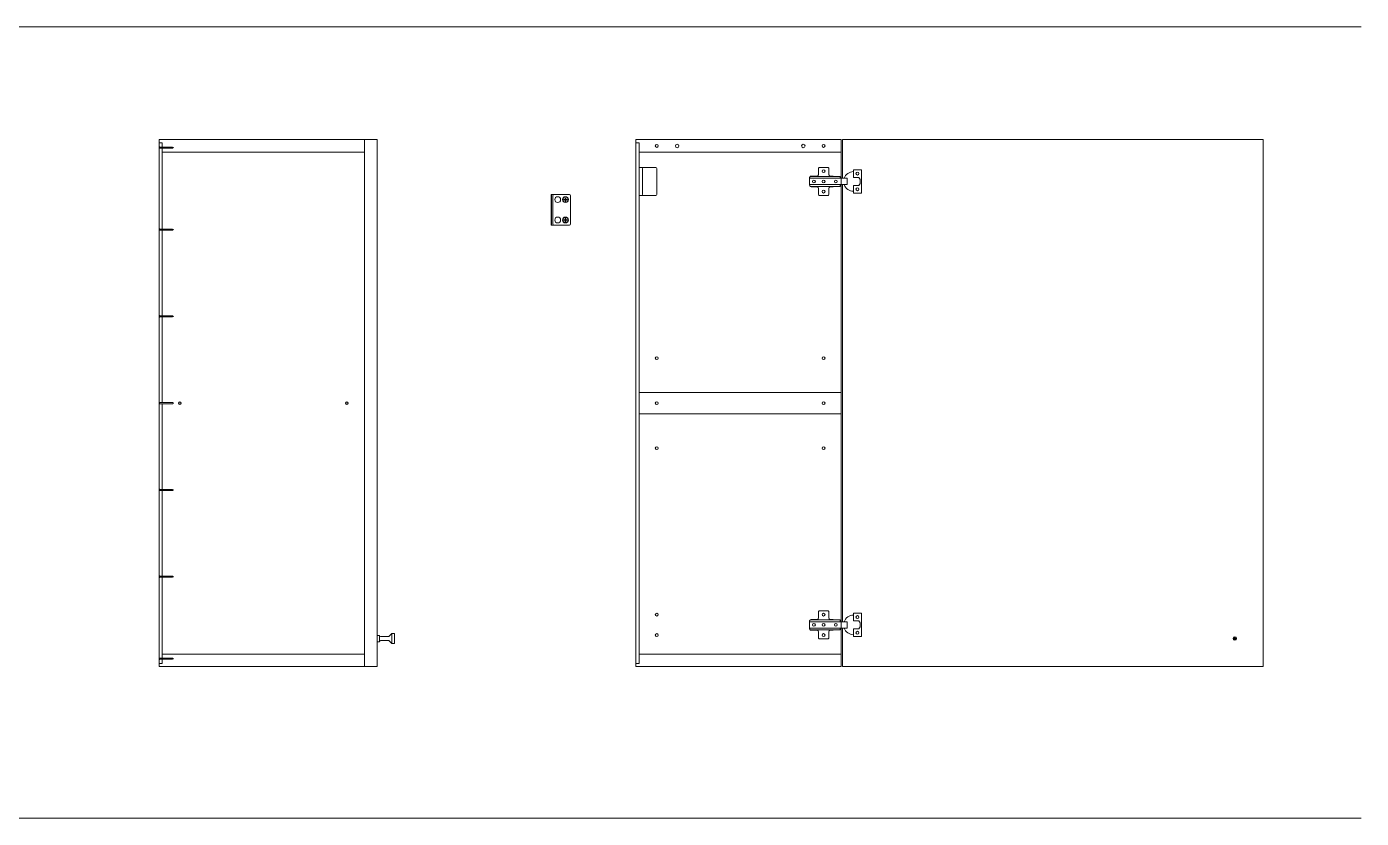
# Model space of a CAD drawing. Header units: centimetres. Extents: x -1165 to 380, y -206 to 683.
# Drawn here: x -567.2 to -377.4, y -70.6 to 42.1 of the extents above; entities that cross this region are included whole.
import ezdxf

# ---------------------------------------------------------------- set-up
doc = ezdxf.new("R2010")
doc.units = ezdxf.units.CM
doc.header["$MEASUREMENT"] = 0
for name, color, linetype, lineweight in [('A-FURN_Num_Penna__252_Num_Penna__252_Num_Penna__3_Num_Penna__252_Num_Penna__252_Num_Penna__252_Num_Penna__252_Num_Penna__252_Num_Penna__252_Num_Penna__252_Num_Penna__252_Num_Penna__252_Num_Penna__252_Num_Penna__252_Num_Penna__240', 240, 'Continuous', 18), ('A-FURN_Num_Penna__252_Num_Penna__252_Num_Penna__3_Num_Penna__252_Num_Penna__252_Num_Penna__252_Num_Penna__252_Num_Penna__252_Num_Penna__252_Num_Penna__252_Num_Penna__252_Num_Penna__252_Num_Penna__252_Num_Penna__252_Num_Penna__5', 5, 'Continuous', 18), ('A-FURN_Num_Penna__252_Num_Penna__252_Num_Penna__3_Num_Penna__252_Num_Penna__252_Num_Penna__252_Num_Penna__252_Num_Penna__252_Num_Penna__252_Num_Penna__252_Num_Penna__252_Num_Penna__252_Num_Penna__252_Num_Penna__252_Num_Penna__6', 6, 'Continuous', 18), ('A-SECT-PATT_Num_Penna__6_Num_Penna__6_Num_Penna__6_Num_Penna__6_Num_Penna__6_Num_Penna__6_Num_Penna__6_Num_Penna__6_Num_Penna__6_Num_Penna__6_Num_Penna__6_Num_Penna__6_Num_Penna__6_Num_Penna__6', 6, 'Continuous', 18), ('INFO_Num_Penna__2_Num_Penna__2_Num_Penna__2_Num_Penna__2_Num_Penna__5', 5, 'Continuous', 18), ('PDF _Geometria_Num_Penna__5', 5, 'Continuous', 18), ('PDF10_Geometry_Num_Penna__7_Num_Penna__7_Num_Penna__7_Num_Penna__7_Num_Penna__7_Num_Penna__7_Num_Penna__7_Num_Penna__6', 6, 'Continuous', 18), ('PDF16_Geometry_Num_Penna__5_Num_Penna__5_Num_Penna__5_Num_Penna__5_Num_Penna__5_Num_Penna__5_Num_Penna__5_Num_Penna__5_Num_Penna__5_Num_Penna__5_Num_Penna__5_Num_Penna__5_Num_Penna__5_Num_Penna__5', 5, 'Continuous', 18), ('PDF16_Geometry_Num_Penna__6_Num_Penna__6_Num_Penna__6_Num_Penna__6_Num_Penna__6_Num_Penna__6_Num_Penna__6_Num_Penna__6_Num_Penna__6_Num_Penna__6_Num_Penna__6_Num_Penna__6_Num_Penna__6_Num_Penna__6', 6, 'Continuous', 18), ('PDF22_Geometry_Num_Penna__1_Num_Penna__255_Num_Penna__3_Num_Penna__3_Num_Penna__6', 6, 'Continuous', 18), ('PDF22_Geometry_Num_Penna__1_Num_Penna__255_Num_Penna__5_Num_Penna__5_Num_Penna__5', 5, 'Continuous', 18), ('PDF22_Geometry_Num_Penna__1_Num_Penna__255_Num_Penna__5_Num_Penna__5_Num_Penna__6', 6, 'Continuous', 18), ('VITE_Num_Penna__5', 5, 'Continuous', 18)]:
    doc.layers.add(name, color=color, linetype=linetype, lineweight=lineweight)

msp = doc.modelspace()

# ---------------------------------------------------------------- linework, layer by layer
at = {"layer": 'A-FURN_Num_Penna__252_Num_Penna__252_Num_Penna__3_Num_Penna__252_Num_Penna__252_Num_Penna__252_Num_Penna__252_Num_Penna__252_Num_Penna__252_Num_Penna__252_Num_Penna__252_Num_Penna__252_Num_Penna__252_Num_Penna__252_Num_Penna__240', "color": 240, "linetype": 'Continuous', "lineweight": 18}
for p, q in [((-575.38, 42.07), (-377.38, 42.07)), ((-575.38, -70.58), (-377.38, -70.58))]:
    msp.add_line(p, q, dxfattribs=at)
at = {"layer": 'A-FURN_Num_Penna__252_Num_Penna__252_Num_Penna__3_Num_Penna__252_Num_Penna__252_Num_Penna__252_Num_Penna__252_Num_Penna__252_Num_Penna__252_Num_Penna__252_Num_Penna__252_Num_Penna__252_Num_Penna__252_Num_Penna__252_Num_Penna__5', "color": 5, "linetype": 'Continuous', "lineweight": 18}
for p, q in [((-548.4, 25.02), (-548.4, 24.72)), ((-548.34, 24.97), (-548.34, 24.8)), ((-451.36, 20.5), (-451.36, 19.6)), ((-548.4, 13.35), (-548.4, 13.05)), ((-548.34, 13.27), (-548.34, 13.12)), ((-548.4, 1), (-548.4, 0.7)), ((-548.34, 0.92), (-548.34, 0.77)), ((-548.4, -11.35), (-548.4, -11.65)), ((-548.34, -11.43), (-548.34, -11.58)), ((-548.4, -23.7), (-548.4, -24)), ((-548.34, -23.78), (-548.34, -23.93)), ((-548.4, -36.05), (-548.4, -36.35)), ((-548.34, -36.13), (-548.34, -36.28)), ((-451.36, -43.5), (-451.36, -42.6)), ((-548.4, -48.03), (-548.4, -47.73)), ((-548.34, -47.81), (-548.34, -47.95))]:
    msp.add_line(p, q, dxfattribs=at)
for centre, radius in [((-474.71, 25.1), 0.25), ((-456.76, 25.1), 0.25), ((-545.45, -11.5), 0.15), ((-521.7, -11.5), 0.15)]:
    msp.add_circle(centre, radius, dxfattribs=at)
at = {"layer": 'A-FURN_Num_Penna__252_Num_Penna__252_Num_Penna__3_Num_Penna__252_Num_Penna__252_Num_Penna__252_Num_Penna__252_Num_Penna__252_Num_Penna__252_Num_Penna__252_Num_Penna__252_Num_Penna__252_Num_Penna__252_Num_Penna__252_Num_Penna__6', "color": 6, "linetype": 'Continuous', "lineweight": 18}
for p, q in [((-548.4, 25.02), (-548.34, 25.02)), ((-548.4, 24.72), (-548.34, 24.72)), ((-548.34, 25.02), (-548.34, 24.94)), ((-548.34, 24.94), (-546.51, 24.94)), ((-548.34, 24.8), (-546.51, 24.8)), ((-548.34, 24.8), (-548.34, 24.72)), ((-548.4, 13.35), (-548.34, 13.35)), ((-548.34, 13.35), (-548.34, 13.27)), ((-548.4, 13.05), (-548.34, 13.05)), ((-548.34, 13.27), (-546.51, 13.27)), ((-548.34, 13.12), (-546.51, 13.12)), ((-548.34, 13.12), (-548.34, 13.05)), ((-548.4, 1), (-548.34, 1)), ((-548.4, 0.7), (-548.34, 0.7)), ((-548.34, 1), (-548.34, 0.92)), ((-548.34, 0.92), (-546.51, 0.92)), ((-548.34, 0.77), (-546.51, 0.77)), ((-548.34, 0.77), (-548.34, 0.7)), ((-548.4, -11.35), (-548.34, -11.35)), ((-548.34, -11.35), (-548.34, -11.43)), ((-548.4, -11.65), (-548.34, -11.65)), ((-548.34, -11.43), (-546.51, -11.43)), ((-548.34, -11.58), (-546.51, -11.58)), ((-548.34, -11.58), (-548.34, -11.65)), ((-548.4, -23.7), (-548.34, -23.7)), ((-548.4, -24), (-548.34, -24)), ((-548.34, -23.7), (-548.34, -23.78)), ((-548.34, -23.78), (-546.51, -23.78)), ((-548.34, -23.93), (-546.51, -23.93)), ((-548.34, -23.93), (-548.34, -24)), ((-548.4, -36.05), (-548.34, -36.05)), ((-548.34, -36.05), (-548.34, -36.13)), ((-548.4, -36.35), (-548.34, -36.35)), ((-548.34, -36.13), (-546.51, -36.13)), ((-548.34, -36.28), (-546.51, -36.28)), ((-548.34, -36.28), (-548.34, -36.35)), ((-548.4, -47.73), (-548.34, -47.73)), ((-548.4, -48.03), (-548.34, -48.03)), ((-548.34, -47.73), (-548.34, -47.81)), ((-548.34, -47.81), (-546.51, -47.81)), ((-548.34, -47.95), (-546.51, -47.95)), ((-548.34, -47.95), (-548.34, -48.03))]:
    msp.add_line(p, q, dxfattribs=at)
at = {"layer": 'A-SECT-PATT_Num_Penna__6_Num_Penna__6_Num_Penna__6_Num_Penna__6_Num_Penna__6_Num_Penna__6_Num_Penna__6_Num_Penna__6_Num_Penna__6_Num_Penna__6_Num_Penna__6_Num_Penna__6_Num_Penna__6_Num_Penna__6', "color": 6, "linetype": 'Continuous', "lineweight": 18}
for p, q in [((-548.4, 25.55), (-548.4, 25.02)), ((-547.95, 25.55), (-547.95, 24.94)), ((-547.95, 24.8), (-547.95, 13.27)), ((-480.11, 25.55), (-480.11, -48.55)), ((-547.95, 13.12), (-547.95, 0.92)), ((-547.95, 0.77), (-547.95, -11.43)), ((-547.95, -11.58), (-547.95, -23.78)), ((-547.95, -23.93), (-547.95, -36.13)), ((-547.95, -36.28), (-547.95, -47.81)), ((-547.95, -47.95), (-547.95, -48.55))]:
    msp.add_line(p, q, dxfattribs=at)
at = {"layer": 'INFO_Num_Penna__2_Num_Penna__2_Num_Penna__2_Num_Penna__2_Num_Penna__5', "color": 5, "linetype": 'Continuous', "lineweight": 18}
for p, q in [((-480.11, 22.05), (-477.72, 22.05)), ((-479.63, 21.91), (-479.63, 18.19)), ((-477.59, 18.19), (-477.59, 21.91)), ((-492.61, 13.84), (-492.61, 18.18)), ((-492.61, 18.18), (-492.56, 18.18)), ((-492.27, 18.18), (-492.56, 18.18)), ((-492.56, 18.18), (-492.56, 13.84)), ((-492.41, 18.02), (-492.41, 14)), ((-492.27, 18.18), (-490.01, 18.18)), ((-490.63, 17.49), (-490.83, 17.49)), ((-490.83, 17.49), (-490.83, 17.43)), ((-490.63, 17.43), (-490.83, 17.43)), ((-490.63, 17.49), (-490.63, 17.69)), ((-490.63, 17.69), (-490.56, 17.69)), ((-490.63, 17.43), (-490.63, 17.22)), ((-490.56, 17.22), (-490.63, 17.22)), ((-490.56, 17.49), (-490.56, 17.69)), ((-490.56, 17.49), (-490.36, 17.49)), ((-490.56, 17.43), (-490.36, 17.43)), ((-490.56, 17.43), (-490.56, 17.22)), ((-490.36, 17.43), (-490.36, 17.49)), ((-489.87, 14), (-489.87, 18.02)), ((-480.11, 18.05), (-477.72, 18.05)), ((-492.56, 13.84), (-492.61, 13.84)), ((-492.56, 13.84), (-492.27, 13.84)), ((-492.27, 13.84), (-490.01, 13.84)), ((-490.63, 14.59), (-490.83, 14.59)), ((-490.83, 14.59), (-490.83, 14.53)), ((-490.63, 14.53), (-490.83, 14.53)), ((-490.63, 14.59), (-490.63, 14.79)), ((-490.63, 14.79), (-490.56, 14.79)), ((-490.63, 14.53), (-490.63, 14.32)), ((-490.56, 14.32), (-490.63, 14.32)), ((-490.56, 14.59), (-490.56, 14.79)), ((-490.56, 14.59), (-490.36, 14.59)), ((-490.56, 14.53), (-490.36, 14.53)), ((-490.56, 14.53), (-490.56, 14.32)), ((-490.36, 14.53), (-490.36, 14.59))]:
    msp.add_line(p, q, dxfattribs=at)
for centre, radius in [((-491.69, 17.46), 0.416), ((-490.59, 17.46), 0.416), ((-490.59, 17.46), 0.381), ((-490.59, 17.46), 0.378), ((-491.69, 14.56), 0.416), ((-490.59, 14.56), 0.416), ((-490.59, 14.56), 0.381), ((-490.59, 14.56), 0.378)]:
    msp.add_circle(centre, radius, dxfattribs=at)
for centre, radius, start, end in [((-479.77, 21.91), 0.142, 0.4383, 85.0259), ((-477.73, 21.91), 0.142, 0.4383, 85.0259), ((-492.25, 18.02), 0.154, 94.9741, 179.5617), ((-490.03, 18.02), 0.154, 0.4383, 85.0259), ((-479.77, 18.19), 0.142, 274.9741, 359.5617), ((-477.73, 18.19), 0.142, 274.9741, 359.5617), ((-492.25, 14), 0.154, 180.4383, 265.0259), ((-490.03, 14), 0.154, 274.9741, 359.5617)]:
    msp.add_arc(centre, radius, start, end, dxfattribs=at)
at = {"layer": 'PDF _Geometria_Num_Penna__5', "color": 5, "linetype": 'Continuous', "lineweight": 18, "flags": 128}
for points in [[(-452.51, 20.75), (-452.51, 20.8), (-452.91, 20.8, -0.414214), (-453.11, 21), (-453.11, 21.85, 0.414214), (-453.31, 22.05), (-454.41, 22.05, 0.414214), (-454.61, 21.85), (-454.61, 21, -0.414214), (-454.81, 20.8), (-455.66, 20.8, 0.414214), (-455.86, 20.6), (-455.86, 19.5, 0.414214), (-455.66, 19.3), (-454.81, 19.3, -0.414214), (-454.61, 19.1), (-454.61, 18.25, 0.414214), (-454.41, 18.05), (-453.31, 18.05, 0.414214), (-453.11, 18.25), (-453.11, 19.1, -0.414214), (-452.91, 19.3), (-452.51, 19.3), (-452.51, 19.35)], [(-452.51, -43.75), (-452.51, -43.8), (-452.91, -43.8, 0.414214), (-453.11, -44), (-453.11, -44.85, -0.414214), (-453.31, -45.05), (-454.41, -45.05, -0.414214), (-454.61, -44.85), (-454.61, -44, 0.414214), (-454.81, -43.8), (-455.66, -43.8, -0.414214), (-455.86, -43.6), (-455.86, -42.5, -0.414214), (-455.66, -42.3), (-454.81, -42.3, 0.414214), (-454.61, -42.1), (-454.61, -41.25, -0.414214), (-454.41, -41.05), (-453.31, -41.05, -0.414214), (-453.11, -41.25), (-453.11, -42.1, 0.414214), (-452.91, -42.3), (-452.51, -42.3), (-452.51, -42.35)]]:
    msp.add_lwpolyline(points, format="xyb", dxfattribs=at)
for points in [[(-448.5, 21.72), (-448.5, 18.37), (-449.62, 18.37), (-449.62, 19.47), (-448.87, 19.47), (-448.68, 19.75), (-448.68, 20.05), (-448.68, 20.34)], [(-448.68, 20.34), (-448.87, 20.62), (-449.62, 20.62), (-449.62, 21.72), (-448.5, 21.72)], [(-455.86, 19.6), (-451.51, 19.6), (-450.51, 19.6), (-450.51, 20.5), (-451.51, 20.5), (-455.86, 20.5)], [(-451.51, 20.75), (-455.8, 20.75)], [(-455.8, 19.35), (-451.51, 19.35), (-451.51, 19.6)], [(-451.51, 20.5), (-451.51, 20.75)], [(-448.5, -44.73), (-448.5, -41.38), (-449.62, -41.38), (-449.62, -42.48), (-448.87, -42.48), (-448.68, -42.76), (-448.68, -43.05), (-448.68, -43.35)], [(-455.86, -42.6), (-451.51, -42.6), (-450.51, -42.6), (-450.51, -43.5), (-451.51, -43.5), (-455.86, -43.5)], [(-455.8, -42.35), (-451.51, -42.35), (-451.51, -42.6)], [(-451.51, -43.5), (-451.51, -43.75)], [(-448.68, -43.35), (-448.87, -43.63), (-449.62, -43.63), (-449.62, -44.73), (-448.5, -44.73)], [(-451.51, -43.75), (-455.8, -43.75)]]:
    msp.add_lwpolyline(points, dxfattribs=at)
at = {"layer": 'PDF _Geometria_Num_Penna__5', "color": 5, "linetype": 'Continuous', "lineweight": 18}
for centre, start, end in [((-449.62, 20.05), 90.0013, 161.1595), ((-449.62, 20.05), 198.8356, 270.0036), ((-449.62, -43.06), 89.9964, 161.1644), ((-449.62, -43.06), 198.8405, 269.9987)]:
    msp.add_arc(centre, 1.39, start, end, dxfattribs=at)
at = {"layer": 'PDF10_Geometry_Num_Penna__7_Num_Penna__7_Num_Penna__7_Num_Penna__7_Num_Penna__7_Num_Penna__7_Num_Penna__7_Num_Penna__6', "color": 6, "linetype": 'Continuous', "lineweight": 18, "flags": 128}
for points in [[(-546.51, 24.94), (-546.34, 24.87)], [(-546.34, 24.87), (-546.51, 24.8)], [(-546.51, 13.27), (-546.34, 13.2)], [(-546.34, 13.2), (-546.51, 13.12)], [(-546.51, 0.92), (-546.34, 0.85)], [(-546.34, 0.85), (-546.51, 0.77)], [(-546.51, -11.43), (-546.34, -11.5)], [(-546.34, -11.5), (-546.51, -11.58)], [(-546.51, -23.78), (-546.34, -23.85)], [(-546.34, -23.85), (-546.51, -23.93)], [(-546.51, -36.13), (-546.34, -36.2)], [(-546.34, -36.2), (-546.51, -36.28)], [(-546.51, -47.81), (-546.34, -47.88)], [(-546.34, -47.88), (-546.51, -47.95)]]:
    msp.add_lwpolyline(points, dxfattribs=at)
at = {"layer": 'PDF16_Geometry_Num_Penna__5_Num_Penna__5_Num_Penna__5_Num_Penna__5_Num_Penna__5_Num_Penna__5_Num_Penna__5_Num_Penna__5_Num_Penna__5_Num_Penna__5_Num_Penna__5_Num_Penna__5_Num_Penna__5_Num_Penna__5', "color": 5, "linetype": 'Continuous', "lineweight": 18}
for p, q in [((-517.04, -44.56), (-517.4, -44.56)), ((-517.4, -44.56), (-517.4, -45.45)), ((-517.04, -45.45), (-517.4, -45.45)), ((-517.04, -44.56), (-517.04, -45.45)), ((-515.73, -44.7), (-516.89, -44.7)), ((-515.73, -45.3), (-516.89, -45.3)), ((-515.29, -44.3), (-515.73, -44.7)), ((-515.29, -45.7), (-515.73, -45.3)), ((-514.9, -44.3), (-515.29, -44.3)), ((-515.29, -44.3), (-515.29, -45.7)), ((-514.9, -44.3), (-514.9, -45.7)), ((-514.9, -45.7), (-515.29, -45.7))]:
    msp.add_line(p, q, dxfattribs=at)
for centre, start, end in [((-516.89, -44.56), 180, 270), ((-516.89, -45.45), 90, 180)]:
    msp.add_arc(centre, 0.148, start, end, dxfattribs=at)
at = {"layer": 'PDF16_Geometry_Num_Penna__6_Num_Penna__6_Num_Penna__6_Num_Penna__6_Num_Penna__6_Num_Penna__6_Num_Penna__6_Num_Penna__6_Num_Penna__6_Num_Penna__6_Num_Penna__6_Num_Penna__6_Num_Penna__6_Num_Penna__6', "color": 6, "linetype": 'Continuous', "lineweight": 18}
for p, q in [((-548.4, 25.55), (-548.4, 26)), ((-548.4, 26), (-517.4, 26)), ((-548.4, 25.55), (-547.95, 25.55)), ((-548.4, 13.35), (-548.4, 24.72)), ((-519.2, 26), (-519.2, -49)), ((-517.4, 26), (-517.4, -49)), ((-480.56, -48.55), (-480.56, 26)), ((-480.56, 26), (-451.36, 26)), ((-480.56, 25.55), (-480.56, 26)), ((-480.56, 25.55), (-480.11, 25.55)), ((-451.36, 26), (-451.36, 20.5)), ((-451.16, 26), (-391.36, 26)), ((-451.16, 26), (-451.16, 20.5)), ((-391.36, 26), (-391.36, -49)), ((-547.95, 24.2), (-519.2, 24.2)), ((-480.11, 24.2), (-451.36, 24.2)), ((-451.36, 19.6), (-451.36, -49)), ((-451.16, 19.6), (-451.16, -42.6)), ((-548.4, 1), (-548.4, 13.05)), ((-548.4, -11.35), (-548.4, 0.7)), ((-548.4, -23.7), (-548.4, -11.65)), ((-548.4, -36.05), (-548.4, -24)), ((-548.4, -47.73), (-548.4, -36.35)), ((-451.16, -43.5), (-451.16, -49)), ((-547.95, -47.2), (-519.2, -47.2)), ((-547.95, -47.81), (-547.95, -47.2)), ((-480.11, -47.2), (-451.36, -47.2)), ((-480.11, -48.55), (-480.11, -47.2)), ((-548.4, -48.55), (-548.4, -48.03)), ((-548.4, -49), (-548.4, -48.55)), ((-548.4, -48.55), (-547.95, -48.55)), ((-548.4, -49), (-517.4, -49)), ((-547.95, -48.55), (-547.95, -47.95)), ((-480.56, -49), (-480.56, -48.55)), ((-480.56, -48.55), (-480.11, -48.55)), ((-480.56, -49), (-451.36, -49)), ((-451.16, -49), (-391.36, -49)), ((-451.16, -49), (-449.56, -49))]:
    msp.add_line(p, q, dxfattribs=at)
at = {"layer": 'PDF22_Geometry_Num_Penna__1_Num_Penna__255_Num_Penna__3_Num_Penna__3_Num_Penna__6', "color": 6, "linetype": 'Continuous', "lineweight": 18}
for p, q in [((-451.36, -10), (-480.11, -10)), ((-451.36, -13), (-480.11, -13))]:
    msp.add_line(p, q, dxfattribs=at)
at = {"layer": 'PDF22_Geometry_Num_Penna__1_Num_Penna__255_Num_Penna__5_Num_Penna__5_Num_Penna__5', "color": 5, "linetype": 'Continuous', "lineweight": 18}
for centre in [(-477.61, 25.1), (-453.86, 25.1), (-453.86, 21.5), (-449.06, 21.16), (-455.24, 20.05), (-453.86, 20.05), (-452.14, 20.05), (-449.06, 18.93), (-453.86, 18.6), (-477.61, -5.1), (-453.86, -5.1), (-477.61, -11.5), (-453.86, -11.5), (-477.61, -17.9), (-453.86, -17.9), (-477.61, -41.6), (-453.86, -41.6), (-449.06, -41.94), (-455.24, -43.05), (-453.86, -43.05), (-452.14, -43.05), (-477.61, -44.5), (-453.86, -44.5), (-449.06, -44.17)]:
    msp.add_circle(centre, 0.2, dxfattribs=at)
at = {"layer": 'PDF22_Geometry_Num_Penna__1_Num_Penna__255_Num_Penna__5_Num_Penna__5_Num_Penna__6', "color": 6, "linetype": 'Continuous', "lineweight": 18}
for centre in [(-545.45, -11.5), (-521.7, -11.5)]:
    msp.add_circle(centre, 0.2, dxfattribs=at)
at = {"layer": 'VITE_Num_Penna__5', "color": 5, "linetype": 'Continuous', "lineweight": 18}
for p, q in [((-395.41, -44.97), (-395.51, -44.97)), ((-395.51, -44.97), (-395.51, -45.04)), ((-395.51, -45.04), (-395.41, -45.04)), ((-395.41, -44.97), (-395.41, -44.86)), ((-395.41, -44.86), (-395.36, -44.86)), ((-395.41, -45.15), (-395.41, -45.04)), ((-395.33, -45.15), (-395.41, -45.15)), ((-395.36, -44.86), (-395.33, -44.86)), ((-395.33, -44.86), (-395.33, -44.97)), ((-395.22, -44.97), (-395.33, -44.97)), ((-395.33, -45.04), (-395.33, -45.15)), ((-395.33, -45.04), (-395.22, -45.04)), ((-395.22, -45), (-395.22, -44.97)), ((-395.22, -45.04), (-395.22, -44.99))]:
    msp.add_line(p, q, dxfattribs=at)
msp.add_circle((-395.36, -45), 0.25, dxfattribs=at)

doc.saveas('drawing.dxf')
